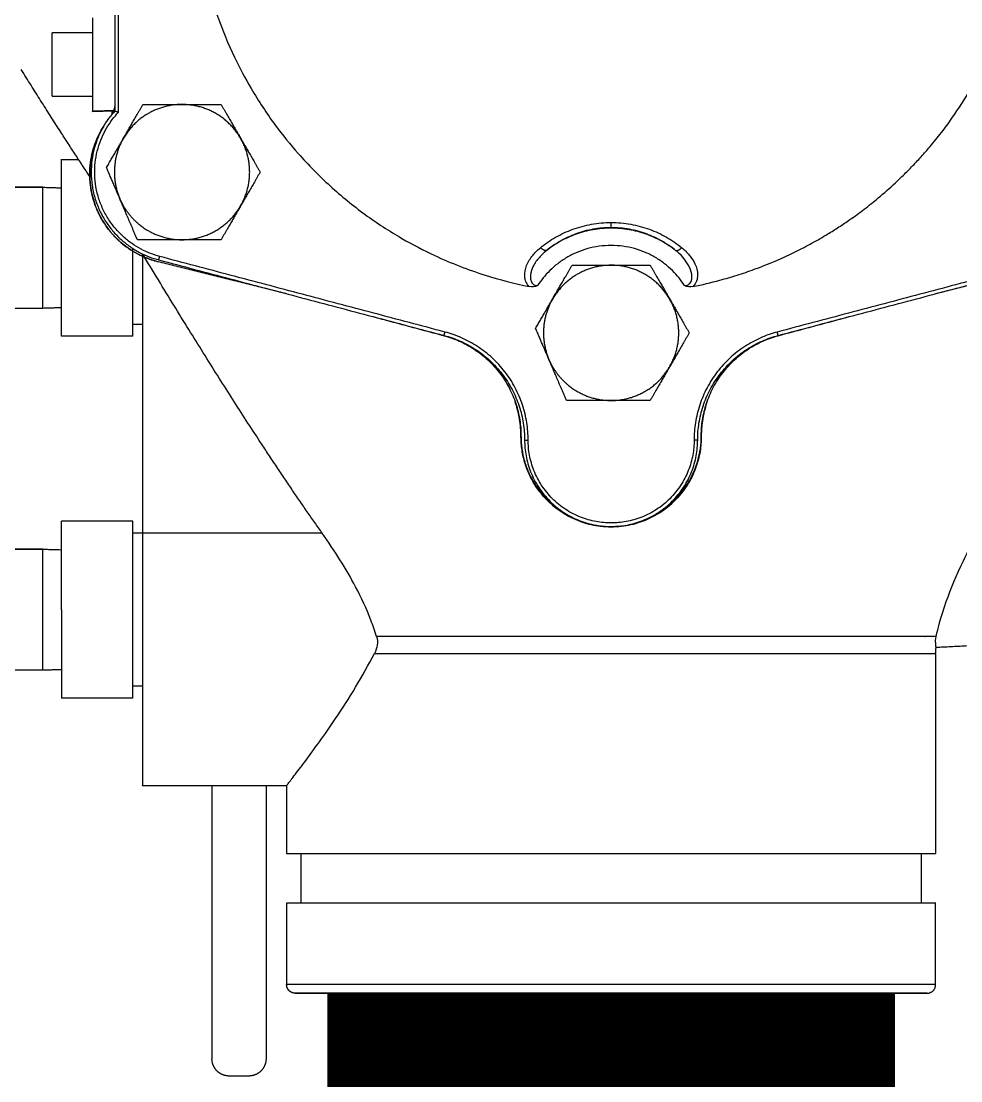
# Model space of a CAD drawing. Extents: x -6531732 to 89637, y -8915 to 32458.
# Drawn here: x 71306.1 to 71471.6, y 19650.5 to 19837.2 of the extents above; entities that cross this region are included whole.
import ezdxf

# ---------------------------------------------------------------- set-up
doc = ezdxf.new("R2010")
doc.units = 0
doc.linetypes.add('CONTINU', pattern=[0])
doc.layers.add('NODES', color=4, linetype='Continuous')
doc.layers.add('SAN-MC-TEXT', color=7, linetype='Continuous')
doc.layers.add('SAN-MC-Sprinklere', color=4, linetype='SPK_LINE', lineweight=25)
doc.styles.get("Standard").update_dxf_attribs({"font": 'arial.ttf'})
doc.linetypes.add('SPK_LINE', pattern='A,300,-250,["SPK",Standard,S=0.5,R=0,X=-130.5,Y=-30.5],-100', length=650)

# ---------------------------------------------------------------- blocks, each defined once
blk = doc.blocks.new('VALVE_04.0 (100)_751_201_F')
at = {"extrusion": (-1, 6.12303e-17, 0)}
for p, q in [((-3.94, 5.59), (-4.17, 5.59)), ((-3.94, 4.75), (-4.17, 4.75)), ((-3.3161, 3.2734), (-3.81, 3.2734)), ((-3.25, 3.1912), (-3.3161, 3.1912)), ((-3.94, 3.08), (-4.17, 3.08)), ((-3.94, 2.24), (-4.17, 2.24)), ((-3.25, 2.1287), (-3.3161, 2.1287)), ((-3.3161, 2.0466), (-3.81, 2.0466)), ((-3.25, 1.44), (-2.25, 1.44)), ((-2.25, 1.44), (-2.25, 0.969)), ((-2.152, 0.969), (-2.152, 0.625)), ((-2.25, 0.625), (-2.25, 0.06))]:
    blk.add_line(p, q, dxfattribs=at)
blk.add_line((-2.19, 0), (2.19, 0))
for points, degree in [([(-3.44, 8.2697), (-3.44, 6.1201)], 1), ([(-3.44, 8.2697), (-3.44, 6.1201)], 1), ([(-3.4154, 6.1104), (-3.4154, 8.287)], 1), ([(-3.4154, 6.1104), (-3.4154, 8.287)], 1), ([(-3.595, 6.66), (-3.876, 6.66)], 1), ([(-3.876, 6.222), (-3.876, 6.66)], 1), ([(-3.595, 6.66), (-3.876, 6.66)], 1), ([(-3.876, 6.222), (-3.876, 6.66)], 1), ([(-3.876, 6.222), (-3.595, 6.222)], 1), ([(-3.876, 6.222), (-3.595, 6.222)], 1), ([(-3.595, 6.1163), (-3.4501, 6.1208)], 1), ([(-3.4501, 6.1208), (-3.595, 6.1163)], 1), ([(-3.46, 6.0974), (-3.46, 6.1205)], 1), ([(-3.46, 6.0974), (-3.46, 6.1205)], 1), ([(-3.44, 6.1201), (-3.4275, 6.1152), (-3.4154, 6.1104)], 2), ([(-3.44, 6.1201), (-3.4275, 6.1152), (-3.4154, 6.1104)], 2), ([(-3.5182, 6.0142), (-3.575, 5.9244), (-3.6031, 5.8294), (-3.6119, 5.7424)], 3), ([(-3.5182, 6.0142), (-3.575, 5.9244), (-3.6031, 5.8294), (-3.6119, 5.7424)], 3), ([(-3.81, 5.7834), (-3.6927, 5.7834)], 1), ([(-3.81, 5.7834), (-3.6927, 5.7834)], 1), ([(-4.17, 5.59), (-3.94, 5.59)], 1), ([(-3.94, 5.59), (-3.81, 5.586)], 1), ([(-3.94, 5.59), (-3.81, 5.586)], 1), ([(-3.25, 5.1116), (-3.25, 3.19)], 1), ([(-3.25, 5.1116), (-3.25, 3.19)], 1), ([(-3.2349, 5.105), (-3.2055, 5.0924), (-3.1742, 5.0818), (-3.1413, 5.0736)], 3), ([(-3.2349, 5.105), (-3.2055, 5.0924), (-3.1742, 5.0818), (-3.1413, 5.0736)], 3), ([(-2.2505, 4.8514), (-3.1413, 5.0736)], 1), ([(-2.2505, 4.8514), (-3.1413, 5.0736)], 1), ([(-3.1363, 5.086), (-3.13, 5.1098)], 1), ([(-3.1363, 5.086), (-3.13, 5.1098)], 1), ([(-3.1363, 5.086), (-1.158, 4.562)], 1), ([(-3.1363, 5.086), (-1.158, 4.562)], 1), ([(-1.1517, 4.5858), (-3.13, 5.1098)], 1), ([(-1.1517, 4.5858), (-3.13, 5.1098)], 1), ([(3.13, 5.1098), (1.1517, 4.5858)], 1), ([(3.13, 5.1098), (1.1517, 4.5858)], 1), ([(1.158, 4.562), (3.1363, 5.086)], 1), ([(1.158, 4.562), (3.1363, 5.086)], 1), ([(3.1413, 5.0736), (2.2505, 4.8514)], 1), ([(3.1413, 5.0736), (2.2505, 4.8514)], 1), ([(-0.5097, 4.9081), (-0.5273, 4.8988), (-0.548, 4.8976), (-0.5673, 4.9014)], 3), ([(-0.5097, 4.9081), (-0.5273, 4.8988), (-0.548, 4.8976), (-0.5673, 4.9014)], 3), ([(0.5673, 4.9014), (0.548, 4.8976), (0.5273, 4.8988), (0.5097, 4.9081)], 3), ([(0.5673, 4.9014), (0.548, 4.8976), (0.5273, 4.8988), (0.5097, 4.9081)], 3), ([(-3.81, 4.754), (-3.94, 4.75)], 1), ([(-3.25, 4.6387), (-3.3161, 4.6387)], 1), ([(-3.25, 4.6387), (-3.3161, 4.6387)], 1), ([(-1.6506, 4.6925), (-1.1584, 4.5604)], 1), ([(-1.6506, 4.6925), (-1.1584, 4.5604)], 1), ([(1.1584, 4.5604), (1.6506, 4.6925)], 1), ([(1.1584, 4.5604), (1.6506, 4.6925)], 1), ([(-3.3161, 4.5566), (-3.81, 4.5566)], 1), ([(-3.3161, 4.5566), (-3.81, 4.5566)], 1), ([(-1.158, 4.562), (-1.1517, 4.5858)], 1), ([(-1.158, 4.562), (-1.1517, 4.5858)], 1), ([(1.158, 4.562), (1.1517, 4.5858)], 1), ([(1.158, 4.562), (1.1517, 4.5858)], 1), ([(-0.6, 3.837), (-0.5754, 3.837)], 1), ([(-0.6, 3.837), (-0.5754, 3.837)], 1), ([(0.6, 3.837), (0.5754, 3.837)], 1), ([(0.6, 3.837), (0.5754, 3.837)], 1), ([(0, 3.237), (0, 3.235)], 1), ([(0, 3.237), (0, 3.235)], 1), ([(-2.0029, 3.19), (-3.25, 3.19)], 1), ([(-2.0029, 3.19), (-3.25, 3.19)], 1), ([(-4.17, 3.08), (-3.94, 3.08)], 1), ([(-3.94, 3.08), (-3.81, 3.076)], 1), ([(-3.94, 3.08), (-3.81, 3.076)], 1), ([(-1.6262, 2.4745), (-1.614, 2.4346), (-1.6226, 2.3939), (-1.6412, 2.3571)], 3), ([(-1.6262, 2.4745), (-1.614, 2.4346), (-1.6226, 2.3939), (-1.6412, 2.3571)], 3), ([(2.2532, 2.3972), (2.2532, 2.3972), (2.2448, 2.4355), (2.2535, 2.4745)], 3), ([(2.2532, 2.3972), (2.2532, 2.3972), (2.2448, 2.4355), (2.2535, 2.4745)], 3), ([(3.07, 2.44), (2.2532, 2.3972)], 1), ([(2.25, 2.3571), (2.25, 0.969)], 1), ([(2.25, 2.3571), (2.25, 0.969)], 1), ([(-3.81, 2.244), (-3.94, 2.24)], 1), ([(-2.7675, 1.44), (-2.7675, -0.454)], 1), ([(-2.7675, 1.44), (-2.7675, -0.454)], 1), ([(-2.3925, 1.44), (-2.3925, -0.454)], 1), ([(-2.3925, 1.44), (-2.3925, -0.454)], 1), ([(2.152, 0.625), (2.152, 0.969)], 1), ([(2.152, 0.625), (2.152, 0.969)], 1), ([(2.25, 0.06), (2.25, 0.625)], 1), ([(2.25, 0.06), (2.25, 0.625)], 1), ([(-2.5125, -0.574), (-2.6475, -0.574)], 1), ([(-2.5125, -0.574), (-2.6475, -0.574)], 1)]:
    blk.add_open_spline(points, degree=degree)
for points, degree, knots in [([(-2.8939, 7.7392), (-2.8939, 7.6856), (-2.8916, 7.5779), (-2.8777, 7.416), (-2.853, 7.2434), (-2.8222, 7.0934), (-2.7811, 6.9337), (-2.7202, 6.7406), (-2.6241, 6.5085), (-2.4893, 6.2549), (-2.342, 6.0313), (-2.1584, 5.8048), (-1.9527, 5.5959), (-1.7114, 5.3987), (-1.4667, 5.2392), (-1.1893, 5.0949), (-0.894, 4.9794), (-0.6706, 4.9221), (-0.5673, 4.9014)], 3, [0, 0, 0, 0, 0.0040815, 0.0082068, 0.012378, 0.017361, 0.0198711, 0.0249424, 0.0327753, 0.0389863, 0.0468121, 0.0531419, 0.0611851, 0.0691173, 0.0768538, 0.083404, 0.0929316, 0.1009556, 0.1009556, 0.1009556, 0.1009556]), ([(-2.8939, 7.7392), (-2.8939, 7.6856), (-2.8916, 7.5779), (-2.8777, 7.416), (-2.853, 7.2434), (-2.8222, 7.0934), (-2.7811, 6.9337), (-2.7202, 6.7406), (-2.6241, 6.5085), (-2.4893, 6.2549), (-2.342, 6.0313), (-2.1584, 5.8048), (-1.9527, 5.5959), (-1.7114, 5.3987), (-1.4667, 5.2392), (-1.1893, 5.0949), (-0.894, 4.9794), (-0.6706, 4.9221), (-0.5673, 4.9014)], 3, [0, 0, 0, 0, 0.0040815, 0.0082068, 0.012378, 0.017361, 0.0198711, 0.0249424, 0.0327753, 0.0389863, 0.0468121, 0.0531419, 0.0611851, 0.0691173, 0.0768538, 0.083404, 0.0929316, 0.1009556, 0.1009556, 0.1009556, 0.1009556]), ([(0.5673, 4.9014), (0.6303, 4.914), (0.7328, 4.9381), (0.8742, 4.9795), (1.0516, 5.0399), (1.2257, 5.1148), (1.3935, 5.2019), (1.4932, 5.2594), (1.58, 5.3141), (1.6646, 5.3711), (1.7393, 5.4256), (1.8044, 5.4764), (1.8772, 5.5358), (1.9479, 5.5984), (2.0241, 5.6709), (2.0838, 5.7309), (2.149, 5.8005), (2.2182, 5.8794), (2.29, 5.9683), (2.3878, 6.1007), (2.4877, 6.256), (2.5853, 6.4352), (2.6586, 6.5922), (2.7082, 6.717), (2.7512, 6.8387), (2.7806, 6.934), (2.806, 7.03), (2.8264, 7.1149), (2.8461, 7.2112), (2.864, 7.319), (2.8768, 7.4165), (2.885, 7.503), (2.8924, 7.6105), (2.8939, 7.6856), (2.8939, 7.7392)], 3, [0.0012367, 0.0012367, 0.0012367, 0.0012367, 0.0061265, 0.0092605, 0.0124567, 0.020405, 0.0236804, 0.0268633, 0.0291701, 0.0314983, 0.0346333, 0.0362118, 0.037797, 0.0417924, 0.0433983, 0.0458155, 0.0482389, 0.0506651, 0.0538086, 0.0569478, 0.0632025, 0.0678683, 0.0724901, 0.0763971, 0.0780995, 0.0823206, 0.083996, 0.0856633, 0.0889731, 0.0914887, 0.0939849, 0.0964645, 0.0981103, 0.1021918, 0.1021918, 0.1021918, 0.1021918]), ([(0.5673, 4.9014), (0.6303, 4.914), (0.7328, 4.9381), (0.8742, 4.9795), (1.0516, 5.0399), (1.2257, 5.1148), (1.3935, 5.2019), (1.4932, 5.2594), (1.58, 5.3141), (1.6646, 5.3711), (1.7393, 5.4256), (1.8044, 5.4764), (1.8772, 5.5358), (1.9479, 5.5984), (2.0241, 5.6709), (2.0838, 5.7309), (2.149, 5.8005), (2.2182, 5.8794), (2.29, 5.9683), (2.3878, 6.1007), (2.4877, 6.256), (2.5853, 6.4352), (2.6586, 6.5922), (2.7082, 6.717), (2.7512, 6.8387), (2.7806, 6.934), (2.806, 7.03), (2.8264, 7.1149), (2.8461, 7.2112), (2.864, 7.319), (2.8768, 7.4165), (2.885, 7.503), (2.8924, 7.6105), (2.8939, 7.6856), (2.8939, 7.7392)], 3, [0.0012367, 0.0012367, 0.0012367, 0.0012367, 0.0061265, 0.0092605, 0.0124567, 0.020405, 0.0236804, 0.0268633, 0.0291701, 0.0314983, 0.0346333, 0.0362118, 0.037797, 0.0417924, 0.0433983, 0.0458155, 0.0482389, 0.0506651, 0.0538086, 0.0569478, 0.0632025, 0.0678683, 0.0724901, 0.0763971, 0.0780995, 0.0823206, 0.083996, 0.0856633, 0.0889731, 0.0914887, 0.0939849, 0.0964645, 0.0981103, 0.1021918, 0.1021918, 0.1021918, 0.1021918]), ([(-3.6119, 5.7424), (-3.6203, 5.6588), (-3.6119, 5.5723), (-3.5717, 5.4473), (-3.5531, 5.404), (-3.4848, 5.2894), (-3.4317, 5.2321), (-3.3386, 5.1592), (-3.2967, 5.133), (-3.25, 5.1116)], 3, [0.1184899, 0.1184899, 0.1184899, 0.1184899, 0.4294184, 0.4294184, 0.5843931, 0.5843931, 0.8361914, 0.8361914, 1, 1, 1, 1]), ([(-3.6119, 5.7424), (-3.6203, 5.6588), (-3.6119, 5.5723), (-3.5717, 5.4473), (-3.5531, 5.404), (-3.4848, 5.2894), (-3.4317, 5.2321), (-3.3386, 5.1592), (-3.2967, 5.133), (-3.25, 5.1116)], 3, [0.1184899, 0.1184899, 0.1184899, 0.1184899, 0.4294184, 0.4294184, 0.5843931, 0.5843931, 0.8361914, 0.8361914, 1, 1, 1, 1]), ([(-0.4895, 5.1708), (-0.4572, 5.1973), (-0.387, 5.2459), (-0.2675, 5.3019), (-0.1368, 5.3374), (-0.0456, 5.3455), (0, 5.3455)], 3, [2, 2, 2, 2, 3.864907, 5.733797, 7.608971, 9.486129, 9.486129, 9.486129, 9.486129]), ([(-0.4895, 5.1708), (-0.4572, 5.1973), (-0.387, 5.2459), (-0.2675, 5.3019), (-0.1368, 5.3374), (-0.0456, 5.3455), (0, 5.3455)], 3, [2, 2, 2, 2, 3.864907, 5.733797, 7.608971, 9.486129, 9.486129, 9.486129, 9.486129]), ([(-0.4472, 5.1518), (-0.4177, 5.1761), (-0.3537, 5.2206), (-0.2445, 5.2719), (-0.1251, 5.3044), (-0.0417, 5.3119), (0, 5.3119)], 3, [2, 2, 2, 2, 3.864907, 5.733797, 7.608971, 9.486129, 9.486129, 9.486129, 9.486129]), ([(-0.4472, 5.1518), (-0.4177, 5.1761), (-0.3537, 5.2206), (-0.2445, 5.2719), (-0.1251, 5.3044), (-0.0417, 5.3119), (0, 5.3119)], 3, [2, 2, 2, 2, 3.864907, 5.733797, 7.608971, 9.486129, 9.486129, 9.486129, 9.486129]), ([(0, 5.3455), (0.0456, 5.3455), (0.1368, 5.3374), (0.2675, 5.3019), (0.387, 5.2459), (0.4572, 5.1973), (0.4895, 5.1708)], 3, [2, 2, 2, 2, 3.877158, 5.752332, 7.621222, 9.486129, 9.486129, 9.486129, 9.486129]), ([(0, 5.3455), (0.0456, 5.3455), (0.1368, 5.3374), (0.2675, 5.3019), (0.387, 5.2459), (0.4572, 5.1973), (0.4895, 5.1708)], 3, [2, 2, 2, 2, 3.877158, 5.752332, 7.621222, 9.486129, 9.486129, 9.486129, 9.486129]), ([(0, 5.3119), (0.0417, 5.3119), (0.1251, 5.3044), (0.2445, 5.2719), (0.3537, 5.2206), (0.4177, 5.1761), (0.4472, 5.1518)], 3, [2, 2, 2, 2, 3.877158, 5.752332, 7.621222, 9.486129, 9.486129, 9.486129, 9.486129]), ([(0, 5.3119), (0.0417, 5.3119), (0.1251, 5.3044), (0.2445, 5.2719), (0.3537, 5.2206), (0.4177, 5.1761), (0.4472, 5.1518)], 3, [2, 2, 2, 2, 3.877158, 5.752332, 7.621222, 9.486129, 9.486129, 9.486129, 9.486129]), ([(-0.5673, 4.9014), (-0.577, 4.9103), (-0.5843, 4.921), (-0.5919, 4.9378), (-0.5938, 4.9434), (-0.5975, 4.9572), (-0.5987, 4.9654), (-0.6007, 4.9987), (-0.5953, 5.0236), (-0.576, 5.072), (-0.5613, 5.0955), (-0.5373, 5.1249), (-0.5305, 5.1325), (-0.5129, 5.1507), (-0.5015, 5.161), (-0.4895, 5.1708)], 3, [2.814357, 2.814357, 2.814357, 2.814357, 3.382871, 3.382871, 3.658479, 3.658479, 4.051994, 4.051994, 5.247306, 5.247306, 6.530778, 6.530778, 6.992588, 6.992588, 7.68261, 7.68261, 7.68261, 7.68261]), ([(-0.5673, 4.9014), (-0.577, 4.9103), (-0.5843, 4.921), (-0.5919, 4.9378), (-0.5938, 4.9434), (-0.5975, 4.9572), (-0.5987, 4.9654), (-0.6007, 4.9987), (-0.5953, 5.0236), (-0.576, 5.072), (-0.5613, 5.0955), (-0.5373, 5.1249), (-0.5305, 5.1325), (-0.5129, 5.1507), (-0.5015, 5.161), (-0.4895, 5.1708)], 3, [2.814357, 2.814357, 2.814357, 2.814357, 3.382871, 3.382871, 3.658479, 3.658479, 4.051994, 4.051994, 5.247306, 5.247306, 6.530778, 6.530778, 6.992588, 6.992588, 7.68261, 7.68261, 7.68261, 7.68261]), ([(-0.4472, 5.1518), (-0.4582, 5.1429), (-0.4687, 5.1336), (-0.4852, 5.1174), (-0.4916, 5.1107), (-0.5144, 5.0847), (-0.5288, 5.0641), (-0.55, 5.0223), (-0.5572, 5.0011), (-0.5601, 4.9734), (-0.5603, 4.9666), (-0.5593, 4.9553), (-0.5586, 4.9508), (-0.5551, 4.9374), (-0.5511, 4.9291), (-0.5408, 4.9179), (-0.5302, 4.9106), (-0.5167, 4.9082), (-0.5097, 4.9081)], 3, [2, 2, 2, 2, 2.690022, 2.690022, 3.151832, 3.151832, 4.435304, 4.435304, 5.630616, 5.630616, 6.024131, 6.024131, 6.299739, 6.299739, 6.868253, 6.868253, 7.27844, 7.68261, 7.68261, 7.68261, 7.68261]), ([(-0.4472, 5.1518), (-0.4582, 5.1429), (-0.4687, 5.1336), (-0.4852, 5.1174), (-0.4916, 5.1107), (-0.5144, 5.0847), (-0.5288, 5.0641), (-0.55, 5.0223), (-0.5572, 5.0011), (-0.5601, 4.9734), (-0.5603, 4.9666), (-0.5593, 4.9553), (-0.5586, 4.9508), (-0.5551, 4.9374), (-0.5511, 4.9291), (-0.5408, 4.9179), (-0.5302, 4.9106), (-0.5167, 4.9082), (-0.5097, 4.9081)], 3, [2, 2, 2, 2, 2.690022, 2.690022, 3.151832, 3.151832, 4.435304, 4.435304, 5.630616, 5.630616, 6.024131, 6.024131, 6.299739, 6.299739, 6.868253, 6.868253, 7.27844, 7.68261, 7.68261, 7.68261, 7.68261]), ([(0.5097, 4.9081), (0.5167, 4.9082), (0.5302, 4.9106), (0.5408, 4.9179), (0.5595, 4.9382), (0.5622, 4.963), (0.5551, 5.0092), (0.5463, 5.0315), (0.5238, 5.0712), (0.5108, 5.089), (0.4814, 5.1221), (0.4649, 5.1375), (0.4472, 5.1518)], 3, [2, 2, 2, 2, 2.404232, 2.81448, 2.81448, 4.17823, 4.17823, 5.449651, 5.449651, 6.57128, 6.57128, 7.682497, 7.682497, 7.682497, 7.682497]), ([(0.5097, 4.9081), (0.5167, 4.9082), (0.5302, 4.9106), (0.5408, 4.9179), (0.5595, 4.9382), (0.5622, 4.963), (0.5551, 5.0092), (0.5463, 5.0315), (0.5238, 5.0712), (0.5108, 5.089), (0.4814, 5.1221), (0.4649, 5.1375), (0.4472, 5.1518)], 3, [2, 2, 2, 2, 2.404232, 2.81448, 2.81448, 4.17823, 4.17823, 5.449651, 5.449651, 6.57128, 6.57128, 7.682497, 7.682497, 7.682497, 7.682497]), ([(0.4895, 5.1708), (0.5088, 5.155), (0.5265, 5.1378), (0.5576, 5.1004), (0.5709, 5.0802), (0.5922, 5.0343), (0.5994, 5.0082), (0.5994, 4.953), (0.5905, 4.9228), (0.5673, 4.9014)], 3, [2, 2, 2, 2, 3.111217, 3.111217, 4.232847, 4.232847, 5.504268, 5.504268, 6.868017, 6.868017, 6.868017, 6.868017]), ([(0.4895, 5.1708), (0.5088, 5.155), (0.5265, 5.1378), (0.5576, 5.1004), (0.5709, 5.0802), (0.5922, 5.0343), (0.5994, 5.0082), (0.5994, 4.953), (0.5905, 4.9228), (0.5673, 4.9014)], 3, [2, 2, 2, 2, 3.111217, 3.111217, 4.232847, 4.232847, 5.504268, 5.504268, 6.868017, 6.868017, 6.868017, 6.868017]), ([(-0.6647, 4.1009), (-0.6639, 4.0985), (-0.6631, 4.0961), (-0.646, 4.044), (-0.6352, 3.9934), (-0.6296, 3.9428), (-0.6265, 3.9151), (-0.625, 3.8875), (-0.625, 3.86)], 3, [0.7512239, 0.7512239, 0.7512239, 0.7512239, 0.7586829, 0.7586829, 0.9147489, 0.9147489, 0.9147489, 1, 1, 1, 1]), ([(0.625, 3.86), (0.625, 3.8875), (0.6265, 3.9152), (0.6296, 3.9428), (0.6311, 3.9562), (0.6329, 3.9697), (0.6418, 4.0227), (0.6516, 4.0621), (0.6647, 4.1009)], 3, [0, 0, 0, 0, 0.0892953, 0.0892953, 0.0892953, 0.1326997, 0.1326997, 0.2606887, 0.2606887, 0.2606887, 0.2606887]), ([(-0.625, 3.86), (-0.625, 3.7871), (-0.6123, 3.7132), (-0.5507, 3.5479), (-0.4956, 3.4689), (-0.3674, 3.3468), (-0.2895, 3.2983), (-0.1596, 3.2541), (-0.1166, 3.2444), (-0.0487, 3.2364), (-0.0243, 3.235), (0, 3.235)], 3, [0.497367, 0.497367, 0.497367, 0.497367, 0.6074446, 0.6074446, 0.7526699, 0.7526699, 0.8957236, 0.8957236, 0.9628459, 0.9628459, 1, 1, 1, 1]), ([(-0.625, 3.86), (-0.625, 3.7871), (-0.6123, 3.7132), (-0.5507, 3.5479), (-0.4956, 3.4689), (-0.3674, 3.3468), (-0.2895, 3.2983), (-0.1596, 3.2541), (-0.1166, 3.2444), (-0.0487, 3.2364), (-0.0243, 3.235), (0, 3.235)], 3, [0.497367, 0.497367, 0.497367, 0.497367, 0.6074446, 0.6074446, 0.7526699, 0.7526699, 0.8957236, 0.8957236, 0.9628459, 0.9628459, 1, 1, 1, 1]), ([(0, 3.235), (0.0234, 3.235), (0.0467, 3.2363), (0.1156, 3.2441), (0.1605, 3.2542), (0.2974, 3.3014), (0.3794, 3.3546), (0.5089, 3.4859), (0.5632, 3.5695), (0.6153, 3.7321), (0.625, 3.7965), (0.625, 3.86)], 3, [0, 0, 0, 0, 0.035667, 0.035667, 0.1057585, 0.1057585, 0.2575161, 0.2575161, 0.4048308, 0.4048308, 0.497367, 0.497367, 0.497367, 0.497367]), ([(0, 3.235), (0.0234, 3.235), (0.0467, 3.2363), (0.1156, 3.2441), (0.1605, 3.2542), (0.2974, 3.3014), (0.3794, 3.3546), (0.5089, 3.4859), (0.5632, 3.5695), (0.6153, 3.7321), (0.625, 3.7965), (0.625, 3.86)], 3, [0, 0, 0, 0, 0.035667, 0.035667, 0.1057585, 0.1057585, 0.2575161, 0.2575161, 0.4048308, 0.4048308, 0.497367, 0.497367, 0.497367, 0.497367]), ([(-1.6262, 2.4745), (-1.6378, 2.5124), (-1.651, 2.5505), (-1.6955, 2.6659), (-1.7313, 2.7429), (-1.8381, 2.9446), (-1.9175, 3.0691), (-2.0029, 3.19)], 3, [0, 0, 0, 0, 0.156593, 0.156593, 0.474495, 0.474495, 1, 1, 1, 1]), ([(-1.6262, 2.4745), (-1.6378, 2.5124), (-1.651, 2.5505), (-1.6955, 2.6659), (-1.7313, 2.7429), (-1.8381, 2.9446), (-1.9175, 3.0691), (-2.0029, 3.19)], 3, [0, 0, 0, 0, 0.156593, 0.156593, 0.474495, 0.474495, 1, 1, 1, 1]), ([(2.2535, 2.4745), (2.266, 2.5302), (2.2872, 2.6133), (2.3547, 2.8042), (2.3951, 2.9009), (2.4743, 3.0634), (2.508, 3.1273), (2.5435, 3.19)], 3, [0, 0, 0, 0, 0.418757, 0.418757, 0.772918, 0.772918, 1, 1, 1, 1]), ([(2.2535, 2.4745), (2.266, 2.5302), (2.2872, 2.6133), (2.3547, 2.8042), (2.3951, 2.9009), (2.4743, 3.0634), (2.508, 3.1273), (2.5435, 3.19)], 3, [0, 0, 0, 0, 0.418757, 0.418757, 0.772918, 0.772918, 1, 1, 1, 1]), ([(-2.25, 1.44), (-2.25, 1.44), (-2.2472, 1.4436), (-2.233, 1.4619), (-2.2176, 1.4817), (-2.1763, 1.5358), (-2.151, 1.569), (-2.0615, 1.6891), (-1.9867, 1.7922), (-1.8189, 2.0417), (-1.7227, 2.1965), (-1.6412, 2.3571)], 3, [0.5028188, 0.5028188, 0.5028188, 0.5028188, 0.5487029, 0.5487029, 0.6208224, 0.6208224, 0.6890853, 0.6890853, 0.8295819, 0.8295819, 1, 1, 1, 1]), ([(-2.25, 1.44), (-2.25, 1.44), (-2.2472, 1.4436), (-2.233, 1.4619), (-2.2176, 1.4817), (-2.1763, 1.5358), (-2.151, 1.569), (-2.0615, 1.6891), (-1.9867, 1.7922), (-1.8189, 2.0417), (-1.7227, 2.1965), (-1.6412, 2.3571)], 3, [0.5028188, 0.5028188, 0.5028188, 0.5028188, 0.5487029, 0.5487029, 0.6208224, 0.6208224, 0.6890853, 0.6890853, 0.8295819, 0.8295819, 1, 1, 1, 1]), ([(-2.19, 0), (-2.2053, 0.002), (-2.2171, 0.0065), (-2.2276, 0.0133), (-2.2365, 0.0221), (-2.2434, 0.0327), (-2.2479, 0.0444), (-2.25, 0.06)], 1, [0, 0, 0.01545573, 0.02802211, 0.04058849, 0.05315486, 0.06572124, 0.07828762, 0.09404369, 0.09404369])]:
    blk.add_open_spline(points, degree=degree, knots=knots)
for points, weights, knots in [([(-3.595, 6.7657), (-3.595, 6.7657), (-3.595, 6.6033), (-3.595, 6.1163), (-3.595, 6.1163)], [0.75, 0.75, 1, 0.5, 1], [0.5, 0.5, 0.5, 0.6666667, 0.6666667, 1, 1, 1]), ([(-2.975, 6.164), (-3.1007, 6.164), (-3.2095, 6.1012), (-3.3183, 6.0383), (-3.3812, 5.9295)], [0.803847580658, 0.866025407409, 1, 0.86602540819, 0.803847581383], [19.809435, 19.809435, 19.809435, 27.060191, 27.060191, 34.310947, 34.310947, 34.310947]), ([(-2.975, 6.164), (-3.1007, 6.164), (-3.2095, 6.1012), (-3.3183, 6.0383), (-3.3812, 5.9295)], [0.803847580658, 0.866025407409, 1, 0.86602540819, 0.803847581383], [19.809435, 19.809435, 19.809435, 27.060191, 27.060191, 34.310947, 34.310947, 34.310947]), ([(-3.81, 4.5566), (-3.81, 4.5566), (-3.81, 5.17), (-3.81, 5.7834), (-3.81, 5.7834)], [1, 0.707106781187, 1, 0.707106781187, 1], [0, 0, 0, 0.5, 0.5, 1, 1, 1]), ([(-3.81, 4.5566), (-3.81, 4.5566), (-3.81, 5.17), (-3.81, 5.7834), (-3.81, 5.7834)], [1, 0.707106781187, 1, 0.707106781187, 1], [0, 0, 0, 0.5, 0.5, 1, 1, 1]), ([(-3.94, 4.75), (-3.94, 4.75), (-3.94, 4.96), (-3.94, 5.59), (-3.94, 5.59)], [0.75, 0.75, 1, 0.5, 1], [9.488626, 9.488626, 9.488626, 12.651502, 12.651502, 18.977252, 18.977252, 18.977252]), ([(-3.94, 4.75), (-3.94, 4.75), (-3.94, 4.96), (-3.94, 5.59), (-3.94, 5.59)], [0.75, 0.75, 1, 0.5, 1], [9.488626, 9.488626, 9.488626, 12.651502, 12.651502, 18.977252, 18.977252, 18.977252]), ([(-3.4062, 5.5106), (-3.3448, 5.3669), (-3.2095, 5.2888), (-3.1007, 5.226), (-2.975, 5.226)], [0.781486140965, 0.838721672894, 1, 0.86602540591, 0.803847579266], [45.391938, 45.391938, 45.391938, 54.120382, 54.120382, 61.371139, 61.371139, 61.371139]), ([(-3.4062, 5.5106), (-3.3448, 5.3669), (-3.2095, 5.2888), (-3.1007, 5.226), (-2.975, 5.226)], [0.781486140965, 0.838721672894, 1, 0.86602540591, 0.803847579266], [45.391938, 45.391938, 45.391938, 54.120382, 54.120382, 61.371139, 61.371139, 61.371139]), ([(0, 5.049), (-0.1257, 5.049), (-0.2345, 4.9862), (-0.3433, 4.9233), (-0.4062, 4.8145)], [0.803847580658, 0.866025407409, 1, 0.86602540819, 0.803847581383], [19.809435, 19.809435, 19.809435, 27.060191, 27.060191, 34.310947, 34.310947, 34.310947]), ([(0, 5.049), (-0.1257, 5.049), (-0.2345, 4.9862), (-0.3433, 4.9233), (-0.4062, 4.8145)], [0.803847580658, 0.866025407409, 1, 0.86602540819, 0.803847581383], [19.809435, 19.809435, 19.809435, 27.060191, 27.060191, 34.310947, 34.310947, 34.310947]), ([(-0.4312, 4.3956), (-0.3698, 4.2519), (-0.2345, 4.1738), (-0.1257, 4.111), (0, 4.111)], [0.781486140965, 0.838721672894, 1, 0.86602540591, 0.803847579266], [45.391938, 45.391938, 45.391938, 54.120382, 54.120382, 61.371139, 61.371139, 61.371139]), ([(-0.4312, 4.3956), (-0.3698, 4.2519), (-0.2345, 4.1738), (-0.1257, 4.111), (0, 4.111)], [0.781486140965, 0.838721672894, 1, 0.86602540591, 0.803847579266], [45.391938, 45.391938, 45.391938, 54.120382, 54.120382, 61.371139, 61.371139, 61.371139]), ([(0, 3.235), (-0.1675, 3.235), (-0.3125, 3.3187), (-0.625, 3.4992), (-0.625, 3.86)], [0.803847577316, 0.866025403809, 1, 0.75, 0.75], [0.4880339, 0.4880339, 0.4880339, 0.6666667, 0.6666667, 1, 1, 1]), ([(0, 3.235), (-0.1675, 3.235), (-0.3125, 3.3187), (-0.625, 3.4992), (-0.625, 3.86)], [0.803847577316, 0.866025403809, 1, 0.75, 0.75], [0.4880339, 0.4880339, 0.4880339, 0.6666667, 0.6666667, 1, 1, 1]), ([(-0.6, 3.837), (-0.6, 3.237), (0, 3.237), (0.6, 3.237), (0.6, 3.837)], [1, 0.707106781187, 1, 0.707106781187, 1], [0, 0, 0, 0.5, 0.5, 1, 1, 1]), ([(-0.6, 3.837), (-0.6, 3.237), (0, 3.237), (0.6, 3.237), (0.6, 3.837)], [1, 0.707106781187, 1, 0.707106781187, 1], [0, 0, 0, 0.5, 0.5, 1, 1, 1]), ([(0.5754, 3.837), (0.5754, 3.2616), (0, 3.2616), (-0.5754, 3.2616), (-0.5754, 3.837)], [1, 0.707106781187, 1, 0.707106781187, 1], [0, 0, 0, 0.5, 0.5, 1, 1, 1]), ([(0.5754, 3.837), (0.5754, 3.2616), (0, 3.2616), (-0.5754, 3.2616), (-0.5754, 3.837)], [1, 0.707106781187, 1, 0.707106781187, 1], [0, 0, 0, 0.5, 0.5, 1, 1, 1]), ([(-3.94, 2.24), (-3.94, 2.24), (-3.94, 2.45), (-3.94, 3.08), (-3.94, 3.08)], [0.75, 0.75, 1, 0.5, 1], [9.488626, 9.488626, 9.488626, 12.651502, 12.651502, 18.977252, 18.977252, 18.977252]), ([(-3.94, 2.24), (-3.94, 2.24), (-3.94, 2.45), (-3.94, 3.08), (-3.94, 3.08)], [0.75, 0.75, 1, 0.5, 1], [9.488626, 9.488626, 9.488626, 12.651502, 12.651502, 18.977252, 18.977252, 18.977252]), ([(-2.25, 0.969), (-2.25, 0.969), (-1.125, 0.969), (-0.6029, 0.969), (0, 0.969)], [0.75, 0.75, 1, 0.866025403784, 0.803847577293], [0.5, 0.5, 0.5, 0.6666667, 0.6666667, 0.7559831, 0.7559831, 0.7559831]), ([(0, 0.625), (-0.6029, 0.625), (-1.125, 0.625), (-2.25, 0.625), (-2.25, 0.625)], [0.803847577293, 0.866025403784, 1, 0.75, 0.75], [10.09871, 10.09871, 10.09871, 13.795095, 13.795095, 20.692642, 20.692642, 20.692642]), ([(0, 0.625), (-0.6029, 0.625), (-1.125, 0.625), (-2.25, 0.625), (-2.25, 0.625)], [0.803847577293, 0.866025403784, 1, 0.75, 0.75], [10.09871, 10.09871, 10.09871, 13.795095, 13.795095, 20.692642, 20.692642, 20.692642]), ([(0, 0.06), (-0.6029, 0.06), (-1.125, 0.06), (-2.25, 0.06), (-2.25, 0.06)], [0.803847577293, 0.866025403784, 1, 0.75, 0.75], [47.176721, 47.176721, 47.176721, 64.444599, 64.444599, 96.666899, 96.666899, 96.666899]), ([(0, 0.06), (-0.6029, 0.06), (-1.125, 0.06), (-2.25, 0.06), (-2.25, 0.06)], [0.803847577293, 0.866025403784, 1, 0.75, 0.75], [47.176721, 47.176721, 47.176721, 64.444599, 64.444599, 96.666899, 96.666899, 96.666899]), ([(0, 0), (-0.5868, 0), (-1.095, 0), (-2.19, 0), (-2.19, 0)], [0.803847577293, 0.866025403784, 1, 0.75, 0.75], [0.2440169, 0.2440169, 0.2440169, 0.3333333, 0.3333333, 0.5, 0.5, 0.5]), ([(0, 0), (-0.5868, 0), (-1.095, 0), (-2.19, 0), (-2.19, 0)], [0.803847577293, 0.866025403784, 1, 0.75, 0.75], [0.2440169, 0.2440169, 0.2440169, 0.3333333, 0.3333333, 0.5, 0.5, 0.5])]:
    blk.add_rational_spline(points, weights, degree=2, knots=knots)
for points, weights in [([(-3.6148, 5.6649), (-3.8375, 6.0018), (-4.09, 6.4062)], [1.03213960412, 1.03234333287, 1.0266455776]), ([(-3.44, 6.1201), (-4.1418, 5.3523), (-3.1363, 5.086)], [1, 0.518061728987, 1]), ([(-3.44, 6.1201), (-4.1418, 5.3523), (-3.1363, 5.086)], [1, 0.518061728987, 1]), ([(-3.13, 5.1098), (-4.1135, 5.3703), (-3.4154, 6.1104)], [1, 0.511348110145, 1]), ([(-3.13, 5.1098), (-4.1135, 5.3703), (-3.4154, 6.1104)], [1, 0.511348110145, 1]), ([(-3.44, 6.1566), (-3.4464, 6.1253), (-3.4604, 6.0966)], [0.978898374369, 0.97194805079, 0.980817649824]), ([(-3.44, 6.1566), (-3.4464, 6.1253), (-3.4604, 6.0966)], [0.978898374369, 0.97194805079, 0.980817649824]), ([(-3.46, 6.0974), (-3.46, 6.1088), (-3.46, 6.1205)], [0.86142187211, 0.863229817887, 0.865453176393]), ([(-3.46, 6.0974), (-3.46, 6.1088), (-3.46, 6.1205)], [0.86142187211, 0.863229817887, 0.865453176393]), ([(-3.3812, 5.9295), (-3.3183, 6.0383), (-3.2458, 6.164)], [1.25968679041, 1.25968679041, 1.16924534799]), ([(-3.3812, 5.9295), (-3.3183, 6.0383), (-3.2458, 6.164)], [1.25968679041, 1.25968679041, 1.16924534799]), ([(-3.2458, 6.164), (-3.1007, 6.164), (-2.975, 6.164)], [1.16924534799, 1.25968679041, 1.25968679041]), ([(-3.2458, 6.164), (-3.1007, 6.164), (-2.975, 6.164)], [1.16924534799, 1.25968679041, 1.25968679041]), ([(-2.975, 6.164), (-2.8493, 6.164), (-2.7042, 6.164)], [1.25968679041, 1.25968679041, 1.16924534799]), ([(-2.975, 6.164), (-2.8493, 6.164), (-2.7042, 6.164)], [1.25968679041, 1.25968679041, 1.16924534799]), ([(-2.5688, 5.9295), (-2.7042, 6.164), (-2.975, 6.164)], [0.803847577755, 0.696152420793, 0.803847580658]), ([(-2.5688, 5.9295), (-2.7042, 6.164), (-2.975, 6.164)], [0.803847577755, 0.696152420793, 0.803847580658]), ([(-2.7042, 6.164), (-2.6317, 6.0383), (-2.5688, 5.9295)], [1.16924534799, 1.25968679041, 1.25968679041]), ([(-2.7042, 6.164), (-2.6317, 6.0383), (-2.5688, 5.9295)], [1.16924534799, 1.25968679041, 1.25968679041]), ([(-3.1413, 5.0736), (-3.9806, 5.283), (-3.5182, 6.0141)], [1, 0.555836249984, 0.900798247281]), ([(-3.1413, 5.0736), (-3.9806, 5.283), (-3.5182, 6.0141)], [1, 0.555836249984, 0.900798247281]), ([(-3.4985, 5.7263), (-3.4366, 5.8336), (-3.3812, 5.9295)], [1.18940878992, 1.25968679041, 1.25968679041]), ([(-3.4985, 5.7263), (-3.4366, 5.8336), (-3.3812, 5.9295)], [1.18940878992, 1.25968679041, 1.25968679041]), ([(-3.3812, 5.9295), (-3.4985, 5.7263), (-3.4062, 5.5106)], [0.803847581383, 0.708824126749, 0.781486140965]), ([(-3.3812, 5.9295), (-3.4985, 5.7263), (-3.4062, 5.5106)], [0.803847581383, 0.708824126749, 0.781486140965]), ([(-2.5688, 5.9295), (-2.506, 5.8207), (-2.4334, 5.695)], [1.25968679041, 1.25968679041, 1.16924534799]), ([(-2.506, 5.695), (-2.506, 5.8207), (-2.5688, 5.9295)], [1, 0.866025404282, 0.803847577755]), ([(-2.5688, 5.9295), (-2.506, 5.8207), (-2.4334, 5.695)], [1.25968679041, 1.25968679041, 1.16924534799]), ([(-2.506, 5.695), (-2.506, 5.8207), (-2.5688, 5.9295)], [1, 0.866025404282, 0.803847577755]), ([(-3.6032, 5.7424), (-3.6076, 5.7424), (-3.6119, 5.7424)], [0.843388244332, 0.843293018031, 0.843202871398]), ([(-3.6032, 5.7424), (-3.6076, 5.7424), (-3.6119, 5.7424)], [0.843388244332, 0.843293018031, 0.843202871398]), ([(-3.4062, 5.5106), (-3.4498, 5.6124), (-3.4985, 5.7263)], [1.25968679041, 1.25968679041, 1.18940878992]), ([(-3.4062, 5.5106), (-3.4498, 5.6124), (-3.4985, 5.7263)], [1.25968679041, 1.25968679041, 1.18940878992]), ([(-2.5688, 5.4605), (-2.506, 5.5693), (-2.506, 5.695)], [0.803847574574, 0.866025400855, 1]), ([(-2.4334, 5.695), (-2.506, 5.5693), (-2.5688, 5.4605)], [1.16924534799, 1.25968679041, 1.25968679041]), ([(-2.4334, 5.695), (-2.506, 5.5693), (-2.5688, 5.4605)], [1.16924534799, 1.25968679041, 1.25968679041]), ([(-2.5688, 5.4605), (-2.506, 5.5693), (-2.506, 5.695)], [0.803847574574, 0.866025400855, 1]), ([(-3.2845, 5.226), (-3.3508, 5.3811), (-3.4062, 5.5106)], [1.1461551799, 1.25968679041, 1.25968679041]), ([(-3.2845, 5.226), (-3.3508, 5.3811), (-3.4062, 5.5106)], [1.1461551799, 1.25968679041, 1.25968679041]), ([(-2.975, 5.226), (-2.7042, 5.226), (-2.5688, 5.4605)], [0.803847579266, 0.69615242308, 0.803847574574]), ([(-2.975, 5.226), (-2.7042, 5.226), (-2.5688, 5.4605)], [0.803847579266, 0.69615242308, 0.803847574574]), ([(-2.5688, 5.4605), (-2.6317, 5.3517), (-2.7042, 5.226)], [1.25968679041, 1.25968679041, 1.16924534799]), ([(-2.5688, 5.4605), (-2.6317, 5.3517), (-2.7042, 5.226)], [1.25968679041, 1.25968679041, 1.16924534799]), ([(0.4472, 5.1518), (0, 5.5016), (-0.4472, 5.1518)], [0.847599093323, 0.667642524071, 0.847599093323]), ([(0.4472, 5.1518), (0, 5.5016), (-0.4472, 5.1518)], [0.847599093323, 0.667642524071, 0.847599093323]), ([(0, 5.3119), (0, 5.3137), (0, 5.3455)], [1, 0.861640017615, 1]), ([(0, 5.3119), (0, 5.3137), (0, 5.3455)], [1, 0.861640017615, 1]), ([(-2.975, 5.226), (-3.1158, 5.226), (-3.2845, 5.226)], [1.25968679041, 1.25968679041, 1.1461551799]), ([(-2.975, 5.226), (-3.1158, 5.226), (-3.2845, 5.226)], [1.25968679041, 1.25968679041, 1.1461551799]), ([(-2.7042, 5.226), (-2.8493, 5.226), (-2.975, 5.226)], [1.16924534799, 1.25968679041, 1.25968679041]), ([(-2.7042, 5.226), (-2.8493, 5.226), (-2.975, 5.226)], [1.16924534799, 1.25968679041, 1.25968679041]), ([(-3.3161, 4.5566), (-3.3161, 4.5566), (-3.3161, 5.1653)], [1, 0.708676586043, 0.996877217494]), ([(-3.3161, 4.5566), (-3.3161, 4.5566), (-3.3161, 5.1653)], [1, 0.708676586043, 0.996877217494]), ([(0.5097, 4.9081), (0, 5.6999), (-0.5097, 4.9081)], [0.983126014585, 0.532115602809, 0.983126014585]), ([(0.5097, 4.9081), (0, 5.6999), (-0.5097, 4.9081)], [0.983126014585, 0.532115602809, 0.983126014585]), ([(-0.4472, 5.1518), (-0.461, 5.1436), (-0.4895, 5.1708)], [1, 0.824865462635, 1]), ([(-0.4472, 5.1518), (-0.461, 5.1436), (-0.4895, 5.1708)], [1, 0.824865462635, 1]), ([(0.4472, 5.1518), (0.461, 5.1436), (0.4895, 5.1708)], [1, 0.824865462635, 1]), ([(0.4472, 5.1518), (0.461, 5.1436), (0.4895, 5.1708)], [1, 0.824865462635, 1]), ([(-3.25, 5.1116), (-3.25, 5.1199), (-3.25, 5.1282)], [1.04838558449, 1.04772443126, 1.04705699664]), ([(-3.25, 5.1116), (-3.25, 5.1199), (-3.25, 5.1282)], [1.04838558449, 1.04772443126, 1.04705699664]), ([(-3.25, 5.1116), (-3.2425, 5.1082), (-3.2349, 5.105)], [0.908842463633, 0.91440340522, 0.920159030713]), ([(-3.25, 5.1116), (-3.2425, 5.1082), (-3.2349, 5.105)], [0.908842463633, 0.91440340522, 0.920159030713]), ([(-3.2485, 5.1275), (-3.2417, 5.1162), (-3.2349, 5.105)], [1.01471969827, 1.01496277165, 1.01520245461]), ([(-3.2485, 5.1275), (-3.2417, 5.1162), (-3.2349, 5.105)], [1.01471969827, 1.01496277165, 1.01520245461]), ([(-2.0029, 3.19), (-2.5199, 3.9223), (-3.2349, 5.105)], [1.02738067116, 1.04113302479, 1.01520250406]), ([(-2.0029, 3.19), (-2.5199, 3.9223), (-3.2349, 5.105)], [1.02738067116, 1.04113302479, 1.01520250406]), ([(-0.4062, 4.8145), (-0.3433, 4.9233), (-0.2708, 5.049)], [1.25968679041, 1.25968679041, 1.16924534799]), ([(-0.4062, 4.8145), (-0.3433, 4.9233), (-0.2708, 5.049)], [1.25968679041, 1.25968679041, 1.16924534799]), ([(-0.2708, 5.049), (-0.1257, 5.049), (0, 5.049)], [1.16924534799, 1.25968679041, 1.25968679041]), ([(-0.2708, 5.049), (-0.1257, 5.049), (0, 5.049)], [1.16924534799, 1.25968679041, 1.25968679041]), ([(0, 5.049), (0.1257, 5.049), (0.2708, 5.049)], [1.25968679041, 1.25968679041, 1.16924534799]), ([(0, 5.049), (0.1257, 5.049), (0.2708, 5.049)], [1.25968679041, 1.25968679041, 1.16924534799]), ([(0.4062, 4.8145), (0.2708, 5.049), (0, 5.049)], [0.803847577755, 0.696152420793, 0.803847580658]), ([(0.4062, 4.8145), (0.2708, 5.049), (0, 5.049)], [0.803847577755, 0.696152420793, 0.803847580658]), ([(0.2708, 5.049), (0.3433, 4.9233), (0.4062, 4.8145)], [1.16924534799, 1.25968679041, 1.25968679041]), ([(0.2708, 5.049), (0.3433, 4.9233), (0.4062, 4.8145)], [1.16924534799, 1.25968679041, 1.25968679041]), ([(-0.5235, 4.6113), (-0.4616, 4.7186), (-0.4062, 4.8145)], [1.18940878992, 1.25968679041, 1.25968679041]), ([(-0.5235, 4.6113), (-0.4616, 4.7186), (-0.4062, 4.8145)], [1.18940878992, 1.25968679041, 1.25968679041]), ([(-0.4062, 4.8145), (-0.5235, 4.6113), (-0.4312, 4.3956)], [0.803847581383, 0.708824126749, 0.781486140965]), ([(-0.4062, 4.8145), (-0.5235, 4.6113), (-0.4312, 4.3956)], [0.803847581383, 0.708824126749, 0.781486140965]), ([(0.4062, 4.8145), (0.469, 4.7057), (0.5416, 4.58)], [1.25968679041, 1.25968679041, 1.16924534799]), ([(0.469, 4.58), (0.469, 4.7057), (0.4062, 4.8145)], [1, 0.866025404282, 0.803847577755]), ([(0.4062, 4.8145), (0.469, 4.7057), (0.5416, 4.58)], [1.25968679041, 1.25968679041, 1.16924534799]), ([(0.469, 4.58), (0.469, 4.7057), (0.4062, 4.8145)], [1, 0.866025404282, 0.803847577755]), ([(-1.1584, 4.5604), (-0.625, 4.4173), (-0.625, 3.865)], [1, 0.793467630617, 1]), ([(-1.1584, 4.5604), (-0.625, 4.4173), (-0.625, 3.865)], [1, 0.793467630617, 1]), ([(-1.158, 4.562), (-0.6, 4.4142), (-0.6, 3.837)], [1, 0.792477244742, 1]), ([(-1.158, 4.562), (-0.6, 4.4142), (-0.6, 3.837)], [1, 0.792477244742, 1]), ([(-0.5754, 3.837), (-0.5754, 4.4332), (-1.1517, 4.5858)], [1, 0.792477244742, 1]), ([(-0.5754, 3.837), (-0.5754, 4.4332), (-1.1517, 4.5858)], [1, 0.792477244742, 1]), ([(-0.4312, 4.3956), (-0.4748, 4.4974), (-0.5235, 4.6113)], [1.25968679041, 1.25968679041, 1.18940878992]), ([(-0.4312, 4.3956), (-0.4748, 4.4974), (-0.5235, 4.6113)], [1.25968679041, 1.25968679041, 1.18940878992]), ([(0.4062, 4.3455), (0.469, 4.4543), (0.469, 4.58)], [0.803847574574, 0.866025400855, 1]), ([(0.5416, 4.58), (0.469, 4.4543), (0.4062, 4.3455)], [1.16924534799, 1.25968679041, 1.25968679041]), ([(0.5416, 4.58), (0.469, 4.4543), (0.4062, 4.3455)], [1.16924534799, 1.25968679041, 1.25968679041]), ([(0.4062, 4.3455), (0.469, 4.4543), (0.469, 4.58)], [0.803847574574, 0.866025400855, 1]), ([(1.1517, 4.5858), (0.5754, 4.4332), (0.5754, 3.837)], [1, 0.792477244742, 1]), ([(1.1517, 4.5858), (0.5754, 4.4332), (0.5754, 3.837)], [1, 0.792477244742, 1]), ([(0.6, 3.837), (0.6, 4.4142), (1.158, 4.562)], [1, 0.792477244742, 1]), ([(0.6, 3.837), (0.6, 4.4142), (1.158, 4.562)], [1, 0.792477244742, 1]), ([(0.625, 3.865), (0.625, 4.4173), (1.1584, 4.5604)], [1, 0.793467630617, 1]), ([(0.625, 3.865), (0.625, 4.4173), (1.1584, 4.5604)], [1, 0.793467630617, 1]), ([(-0.3095, 4.111), (-0.3758, 4.2661), (-0.4312, 4.3956)], [1.1461551799, 1.25968679041, 1.25968679041]), ([(-0.3095, 4.111), (-0.3758, 4.2661), (-0.4312, 4.3956)], [1.1461551799, 1.25968679041, 1.25968679041]), ([(0, 4.111), (0.2708, 4.111), (0.4062, 4.3455)], [0.803847579266, 0.69615242308, 0.803847574574]), ([(0, 4.111), (0.2708, 4.111), (0.4062, 4.3455)], [0.803847579266, 0.69615242308, 0.803847574574]), ([(0.4062, 4.3455), (0.3433, 4.2367), (0.2708, 4.111)], [1.25968679041, 1.25968679041, 1.16924534799]), ([(0.4062, 4.3455), (0.3433, 4.2367), (0.2708, 4.111)], [1.25968679041, 1.25968679041, 1.16924534799]), ([(-0.625, 3.86), (-0.625, 3.9837), (-0.6647, 4.1008)], [1, 0.913054406184, 0.856346957504]), ([(-0.625, 3.86), (-0.625, 3.9837), (-0.6647, 4.1008)], [1, 0.913054406184, 0.856346957504]), ([(0, 4.111), (-0.1408, 4.111), (-0.3095, 4.111)], [1.25968679041, 1.25968679041, 1.1461551799]), ([(0, 4.111), (-0.1408, 4.111), (-0.3095, 4.111)], [1.25968679041, 1.25968679041, 1.1461551799]), ([(0.2708, 4.111), (0.1257, 4.111), (0, 4.111)], [1.16924534799, 1.25968679041, 1.25968679041]), ([(0.2708, 4.111), (0.1257, 4.111), (0, 4.111)], [1.16924534799, 1.25968679041, 1.25968679041]), ([(0.6647, 4.1008), (0.625, 3.9837), (0.625, 3.86)], [0.750428387842, 0.747481930325, 0.764801248475]), ([(0.6647, 4.1008), (0.625, 3.9837), (0.625, 3.86)], [0.750428387842, 0.747481930325, 0.764801248475]), ([(-0.6466, 4.04), (-0.6468, 4.04), (-0.6469, 4.04)], [0.885060843324, 0.885053149379, 0.885045465614]), ([(-0.6466, 4.04), (-0.6468, 4.04), (-0.6469, 4.04)], [0.885060843324, 0.885053149379, 0.885045465614]), ([(0.6469, 4.04), (0.6468, 4.04), (0.6466, 4.04)], [0.928424716711, 0.928448168863, 0.928471632199]), ([(0.6469, 4.04), (0.6468, 4.04), (0.6466, 4.04)], [0.928424716711, 0.928448168863, 0.928471632199]), ([(-0.625, 3.865), (-0.625, 3.4758), (-0.2758, 3.3041)], [1, 0.794967780544, 0.876990421459]), ([(-0.625, 3.865), (-0.625, 3.4758), (-0.2758, 3.3041)], [1, 0.794967780544, 0.876990421459]), ([(0.625, 3.86), (0.625, 3.235), (0, 3.235)], [1, 0.633974596191, 0.803847577316]), ([(0.625, 3.86), (0.625, 3.235), (0, 3.235)], [1, 0.633974596191, 0.803847577316]), ([(0.2758, 3.3041), (0.625, 3.4758), (0.625, 3.865)], [0.876992792854, 0.794964816728, 1]), ([(0.2758, 3.3041), (0.625, 3.4758), (0.625, 3.865)], [0.876992792854, 0.794964816728, 1]), ([(-3.81, 2.66), (-3.81, 3.2734), (-3.81, 3.2734)], [1, 0.707106781187, 1]), ([(-3.81, 2.66), (-3.81, 3.2734), (-3.81, 3.2734)], [1, 0.707106781187, 1]), ([(-3.3161, 2.66), (-3.3161, 3.2734), (-3.3161, 3.2734)], [1, 0.707106781187, 1]), ([(-3.3161, 2.66), (-3.3161, 3.2734), (-3.3161, 3.2734)], [1, 0.707106781187, 1]), ([(-3.25, 3.19), (-3.25, 1.44), (-3.25, 1.44)], [1, 0.707106781187, 1]), ([(-3.25, 3.19), (-3.25, 1.44), (-3.25, 1.44)], [1, 0.707106781187, 1]), ([(-3.81, 2.66), (-3.81, 2.0466), (-3.81, 2.0466)], [1, 0.707106781187, 1]), ([(-3.81, 2.66), (-3.81, 2.0466), (-3.81, 2.0466)], [1, 0.707106781187, 1]), ([(-3.3161, 2.0466), (-3.3161, 2.0466), (-3.3161, 2.66)], [1, 0.707106781187, 1]), ([(0, 2.4745), (-0.9562, 2.4745), (-1.6262, 2.4745)], [1, 0.922140336621, 1]), ([(0, 2.4745), (-0.9562, 2.4745), (-1.6262, 2.4745)], [1, 0.922140336621, 1]), ([(2.2535, 2.4745), (1.96, 2.4745), (0, 2.4745)], [1, 0.758220625695, 1]), ([(2.2535, 2.4745), (1.96, 2.4745), (0, 2.4745)], [1, 0.758220625695, 1]), ([(-1.6412, 2.3571), (-0.9746, 2.3571), (0, 2.3571)], [1, 0.917617724819, 1]), ([(-1.6412, 2.3571), (-0.9746, 2.3571), (0, 2.3571)], [1, 0.917617724819, 1]), ([(0, 2.3571), (2.25, 2.3571), (2.25, 2.3571)], [1, 0.707106781187, 1]), ([(0, 2.3571), (2.25, 2.3571), (2.25, 2.3571)], [1, 0.707106781187, 1]), ([(2.25, 2.3571), (2.25, 2.3773), (2.2532, 2.3972)], [1, 0.990194709477, 0.986862812186]), ([(2.25, 2.3571), (2.25, 2.3773), (2.2532, 2.3972)], [1, 0.990194709477, 0.986862812186]), ([(0, 0.969), (2.25, 0.969), (2.25, 0.969)], [0.803847577293, 0.633974596216, 1]), ([(0, 0.969), (2.25, 0.969), (2.25, 0.969)], [0.803847577293, 0.633974596216, 1]), ([(2.25, 0.625), (2.25, 0.625), (0, 0.625)], [1, 0.633974596216, 0.803847577293]), ([(2.25, 0.625), (2.25, 0.625), (0, 0.625)], [1, 0.633974596216, 0.803847577293]), ([(2.25, 0.06), (2.25, 0.06), (0, 0.06)], [1, 0.633974596216, 0.803847577293]), ([(2.25, 0.06), (2.25, 0.06), (0, 0.06)], [1, 0.633974596216, 0.803847577293]), ([(2.19, 0), (2.19, 0), (0, 0)], [1, 0.633974596216, 0.803847577293]), ([(2.19, 0), (2.19, 0), (0, 0)], [1, 0.633974596216, 0.803847577293]), ([(2.19, 0), (2.25, 0), (2.25, 0.06)], [1, 0.707106781187, 1]), ([(2.19, 0), (2.25, 0), (2.25, 0.06)], [1, 0.707106781187, 1]), ([(-2.7324, -0.5389), (-2.7675, -0.5037), (-2.7675, -0.454)], [1, 0.853553390593, 0.853553390593]), ([(-2.7324, -0.5389), (-2.7675, -0.5037), (-2.7675, -0.454)], [1, 0.853553390593, 0.853553390593]), ([(-2.3925, -0.454), (-2.3925, -0.5037), (-2.4276, -0.5389)], [0.853553390593, 0.853553390593, 1]), ([(-2.3925, -0.454), (-2.3925, -0.5037), (-2.4276, -0.5389)], [0.853553390593, 0.853553390593, 1]), ([(-2.6475, -0.574), (-2.6972, -0.574), (-2.7324, -0.5389)], [0.853553390593, 0.853553390593, 1]), ([(-2.6475, -0.574), (-2.6972, -0.574), (-2.7324, -0.5389)], [0.853553390593, 0.853553390593, 1]), ([(-2.4276, -0.5389), (-2.4628, -0.574), (-2.5125, -0.574)], [1, 0.853553390593, 0.853553390593]), ([(-2.4276, -0.5389), (-2.4628, -0.574), (-2.5125, -0.574)], [1, 0.853553390593, 0.853553390593])]:
    blk.add_rational_spline(points, weights, degree=2)
at = {"layer": 'NODES'}
blk.add_point((0, 0), dxfattribs=at)

msp = doc.modelspace()

# ---------------------------------------------------------------- linework, layer by layer
at = {"layer": 'SAN-MC-Sprinklere', "color": 44, "linetype": 'CONTINU', "ltscale": 0.3, "const_width": 100}
msp.add_lwpolyline([(71409.98, 19594.69), (71409.99, 19665.94)], dxfattribs=at)

# ---------------------------------------------------------------- block references
at = {"layer": 'SAN-MC-TEXT', "xscale": 25.4, "yscale": 25.4, "zscale": 25.4}
msp.add_blockref('VALVE_04.0 (100)_751_201_F', (71409.99, 19665.94), dxfattribs=at)

doc.saveas('drawing.dxf')
